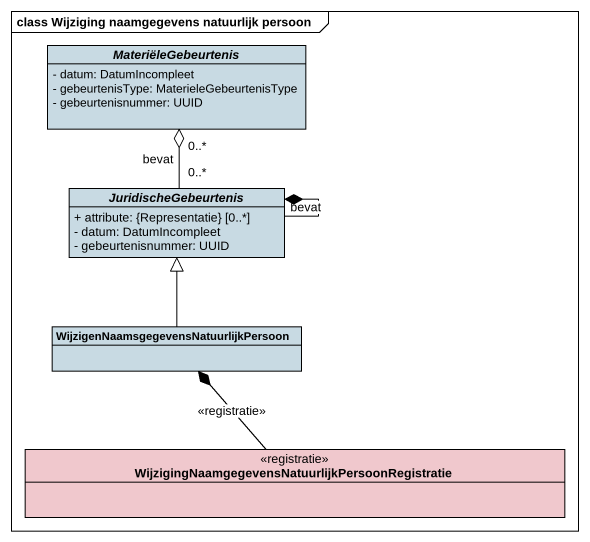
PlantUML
@startuml
mainframe class Wijziging naamgegevens natuurlijk persoon
hide circle
hide empty members
skinparam classAttributeIconSize 0
abstract class MateriëleGebeurtenis #C8DAE3 {
  - datum: DatumIncompleet
  - gebeurtenisType: MaterieleGebeurtenisType
  - gebeurtenisnummer: UUID
}
abstract class JuridischeGebeurtenis #C8DAE3 {
  + attribute: {Representatie} [0..*]
  - datum: DatumIncompleet
  - gebeurtenisnummer: UUID
}
class "WijzigenNaamsgegevensNatuurlijkPersoon" as WijzigenNaamsgegevensNatuurl #C8DAE3
class "WijzigingNaamgegevensNatuurlijkPersoonRegistratie" as WijzigingNaamgegevensNatuurl <<registratie>> #F0C8CD
JuridischeGebeurtenis "0..*" -up-o "0..*" MateriëleGebeurtenis : bevat
JuridischeGebeurtenis --* JuridischeGebeurtenis : bevat
WijzigenNaamsgegevensNatuurl -up-|> JuridischeGebeurtenis
WijzigingNaamgegevensNatuurl -up-* WijzigenNaamsgegevensNatuurl : <<registratie>>
@enduml
